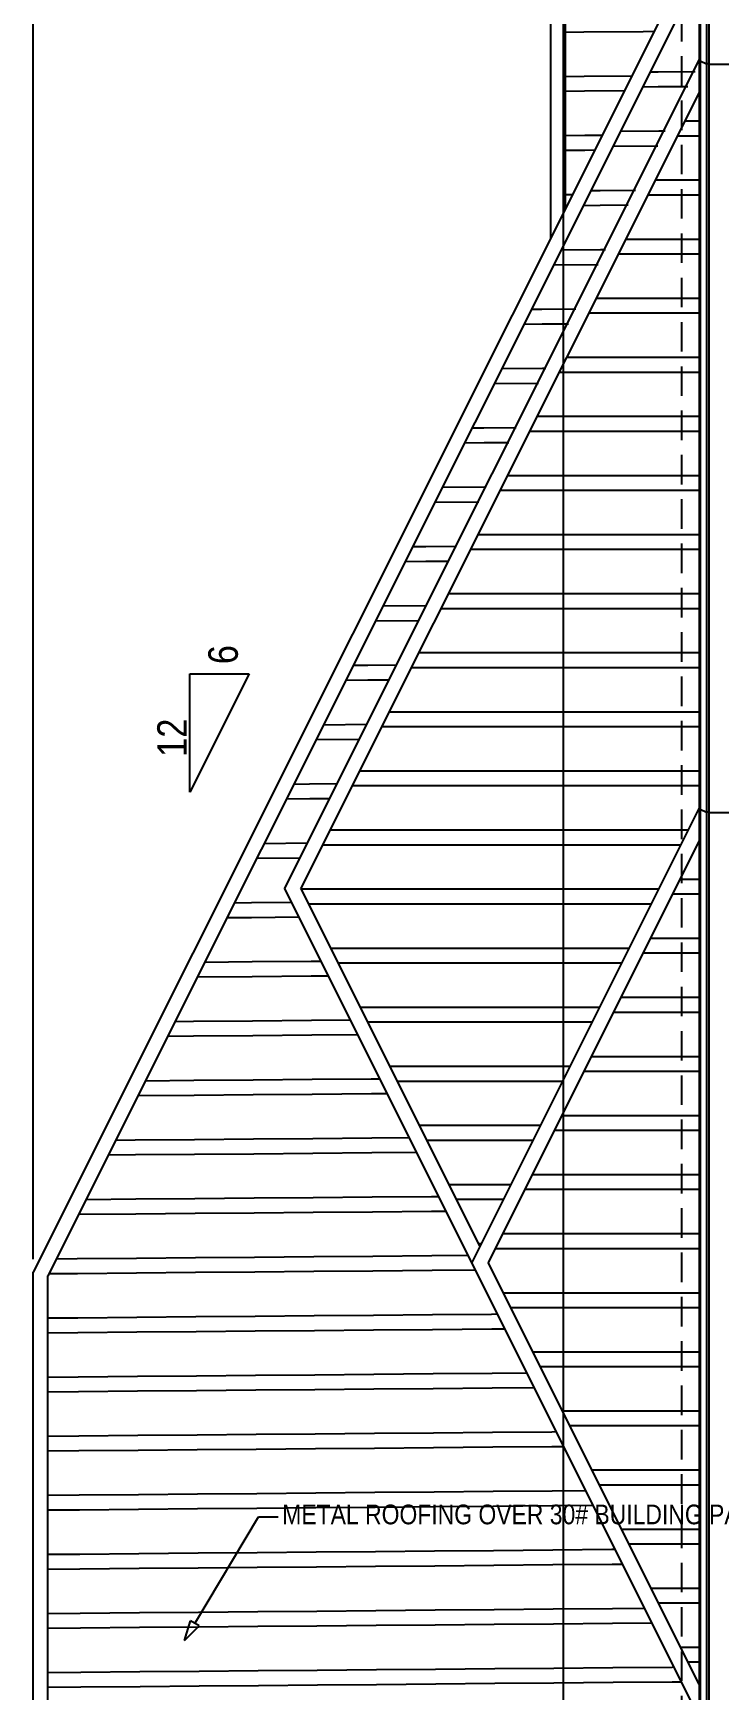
# Model space of a CAD drawing. Extents: x -175 to 1769, y -1164 to 204.
# Drawn here: x 1245 to 1384.4, y -306.8 to 29.8 of the extents above; entities that cross this region are included whole.
import ezdxf
from ezdxf.enums import TextEntityAlignment as Align

# ---------------------------------------------------------------- set-up
doc = ezdxf.new("R2010")
doc.units = 0
doc.header["$LTSCALE"] = 12
doc.linetypes.add('DASHED', pattern=[0.75, 0.5, -0.25])
doc.layers.add('FRELEV', color=3, linetype='CONTINUOUS')
doc.dimstyles.get("Standard").update_dxf_attribs({"dimtxt": 2.5, "dimasz": 2.5, "dimexe": 1.25, "dimexo": 0.625, "dimtad": 1, "dimcen": 2.5, "dimazin": 3, "dimtfac": 1, "dimtmove": 0, "dimatfit": 3})

# ---------------------------------------------------------------- blocks, each defined once
blk = doc.blocks.new('*D0')
at = {"layer": 'FRELEV', "color": 2, "linetype": 'CONTINUOUS'}
for p, q in [((1245.007, -219.161), (1245.007, 144.84)), ((1496.623, 90.84), (1496.623, 144.84)), ((1249.007, 143.176), (1245.007, 142.176)), ((1249.007, 141.176), (1245.007, 142.176)), ((1249.007, 143.176), (1249.007, 141.176)), ((1492.623, 142.176), (1249.007, 142.176)), ((1492.623, 143.176), (1496.623, 142.176)), ((1492.623, 143.176), (1492.623, 141.176)), ((1492.623, 141.176), (1496.623, 142.176))]:
    blk.add_line(p, q, dxfattribs=at)
at = {"layer": 'FRELEV', "color": 2, "linetype": 'CONTINUOUS', "width": 0.87}
blk.add_text('20\'-11 5/8"', height=4, dxfattribs=at).set_placement((1359.002, 145.176))
blk = doc.blocks.new('*D1')
at = {"layer": 'FRELEV', "color": 2, "linetype": 'CONTINUOUS'}
for p, q in [((1352.623, -353.5348), (1352.623, 132.84)), ((1496.623, 90.84), (1496.623, 132.84)), ((1356.623, 131.176), (1352.623, 130.176)), ((1356.623, 129.176), (1352.623, 130.176)), ((1356.623, 131.176), (1356.623, 129.176)), ((1492.623, 130.176), (1356.623, 130.176)), ((1492.623, 131.176), (1496.623, 130.176)), ((1492.623, 131.176), (1492.623, 129.176)), ((1492.623, 129.176), (1496.623, 130.176))]:
    blk.add_line(p, q, dxfattribs=at)
at = {"layer": 'FRELEV', "color": 2, "linetype": 'CONTINUOUS', "width": 0.87}
blk.add_text('12\'-0"', height=4, dxfattribs=at).set_placement((1417.386, 133.176))
blk = doc.blocks.new('HCH10')
at = {"layer": 'FRELEV', "color": 1, "linetype": 'CONTINUOUS'}
for p, q in [((34.36, 87), (38.25, 87)), ((38.25, 87), (38.25, 87)), ((32.86, 84), (38.25, 84)), ((38.25, 84), (38.25, 84)), ((28.36, 75), (38.25, 75)), ((38.25, 75), (38.25, 75)), ((26.86, 72), (38.25, 72)), ((38.25, 72), (38.25, 72)), ((22.36, 63), (26.25, 63)), ((26.25, 63), (38.25, 63)), ((38.25, 63), (38.25, 63)), ((20.86, 60), (26.25, 60)), ((26.25, 60), (38.25, 60)), ((38.25, 60), (38.25, 60)), ((16.36, 51), (26.25, 51)), ((26.25, 51), (38.25, 51)), ((38.25, 51), (38.25, 51)), ((14.86, 48), (26.25, 48)), ((26.25, 48), (38.25, 48)), ((38.25, 48), (38.25, 48)), ((10.36, 39), (14.25, 39)), ((14.25, 39), (26.25, 39)), ((26.25, 39), (38.25, 39)), ((38.25, 39), (38.25, 39)), ((8.86, 36), (14.25, 36)), ((14.25, 36), (26.25, 36)), ((26.25, 36), (38.25, 36)), ((38.25, 36), (38.25, 36)), ((4.36, 27), (14.25, 27)), ((14.25, 27), (26.25, 27)), ((26.25, 27), (38.25, 27)), ((38.25, 27), (38.25, 27)), ((2.86, 24), (14.25, 24)), ((14.25, 24), (26.25, 24)), ((26.25, 24), (38.25, 24)), ((38.25, 24), (38.25, 24)), ((-1.64, 15), (2.25, 15)), ((2.25, 15), (14.25, 15)), ((14.25, 15), (26.25, 15)), ((26.25, 15), (38.25, 15)), ((38.25, 15), (38.25, 15)), ((-3.14, 12), (2.25, 12)), ((2.25, 12), (14.25, 12)), ((14.25, 12), (26.25, 12)), ((26.25, 12), (38.25, 12)), ((38.25, 12), (38.25, 12)), ((-1.5, 3), (2.25, 3)), ((0, 0), (2.25, 0)), ((2.25, 3), (14.25, 3)), ((2.25, 0), (14.25, 0)), ((14.25, 3), (26.25, 3)), ((14.25, 0), (26.25, 0)), ((26.25, 3), (38.25, 3)), ((26.25, 0), (38.25, 0)), ((38.25, 3), (38.25, 3)), ((38.25, 0), (38.25, 0)), ((4.5, -9), (14.25, -9)), ((14.25, -9), (26.25, -9)), ((26.25, -9), (38.25, -9)), ((38.25, -9), (38.25, -9)), ((6, -12), (14.25, -12)), ((14.25, -12), (26.25, -12)), ((26.25, -12), (38.25, -12)), ((38.25, -12), (38.25, -12)), ((10.5, -21), (14.25, -21)), ((14.25, -21), (26.25, -21)), ((26.25, -21), (38.25, -21)), ((38.25, -21), (38.25, -21)), ((12, -24), (14.25, -24)), ((14.25, -24), (26.25, -24)), ((26.25, -24), (38.25, -24)), ((38.25, -24), (38.25, -24)), ((16.5, -33), (26.25, -33)), ((26.25, -33), (38.25, -33)), ((38.25, -33), (38.25, -33)), ((18, -36), (26.25, -36)), ((26.25, -36), (38.25, -36)), ((38.25, -36), (38.25, -36)), ((22.5, -45), (26.25, -45)), ((26.25, -45), (38.25, -45)), ((38.25, -45), (38.25, -45)), ((24, -48), (26.25, -48)), ((26.25, -48), (38.25, -48)), ((38.25, -48), (38.25, -48)), ((28.5, -57), (38.25, -57)), ((38.25, -57), (38.25, -57)), ((30, -60), (38.25, -60)), ((38.25, -60), (38.25, -60)), ((34.5, -69), (38.25, -69)), ((38.25, -69), (38.25, -69)), ((36, -72), (38.25, -72)), ((38.25, -72), (38.25, -72))]:
    blk.add_line(p, q, dxfattribs=at)
blk = doc.blocks.new('HCH11')
at = {"layer": 'FRELEV', "color": 1, "linetype": 'CONTINUOUS'}
for p, q in [((70.35184, 171), (73.24801, 171)), ((73.24801, 171), (73.24801, 171)), ((68.85168, 168), (73.24801, 168)), ((73.24801, 168), (73.24801, 168)), ((64.35168, 159), (73.24801, 159)), ((73.24801, 159), (73.24801, 159)), ((62.85168, 156), (73.24801, 156)), ((73.24801, 156), (73.24801, 156)), ((58.35152, 147), (61.248, 147)), ((61.248, 147), (73.24801, 147)), ((73.24801, 147), (73.24801, 147)), ((56.85152, 144), (61.248, 144)), ((61.248, 144), (73.24801, 144)), ((73.24801, 144), (73.24801, 144)), ((52.35136, 134.9999), (61.248, 135)), ((61.248, 135), (73.24801, 135)), ((73.24801, 135), (73.24801, 135)), ((50.85136, 131.9999), (61.248, 132)), ((61.248, 132), (73.24801, 132)), ((73.24801, 132), (73.24801, 132)), ((46.35136, 123), (49.248, 123)), ((49.248, 123), (61.248, 123)), ((61.248, 123), (73.24801, 123)), ((73.24801, 123), (73.24801, 123)), ((44.8512, 120), (49.248, 120)), ((49.248, 120), (61.248, 120)), ((61.248, 120), (73.24801, 120)), ((73.24801, 120), (73.24801, 120)), ((38.85112, 108.0001), (49.248, 108)), ((40.3512, 111), (49.248, 111)), ((49.248, 111), (61.248, 111)), ((49.248, 108), (61.248, 108)), ((61.248, 111), (73.24801, 111)), ((61.248, 108), (73.24801, 108)), ((73.24801, 111), (73.24801, 111)), ((73.24801, 108), (73.24801, 108)), ((34.35103, 99.00002), (37.248, 99.00002)), ((37.248, 99.00002), (49.248, 99.00002)), ((49.248, 99.00002), (61.248, 99.00004)), ((61.248, 99.00004), (73.24801, 99.00004)), ((73.24801, 99.00004), (73.24801, 99.00004)), ((32.85095, 96.00002), (37.248, 96.00002)), ((37.248, 96.00002), (49.248, 96.00002)), ((49.248, 96.00002), (61.248, 96.00004)), ((61.248, 96.00004), (73.24801, 96.00004)), ((73.24801, 96.00004), (73.24801, 96.00004)), ((28.35087, 87.00002), (37.248, 87.00002)), ((37.248, 87.00002), (49.248, 87.00002)), ((49.248, 87.00002), (61.248, 87.00004)), ((61.248, 87.00004), (73.24801, 87.00004)), ((73.24801, 87.00004), (73.24801, 87.00004)), ((26.85087, 84.00002), (37.248, 84.00002)), ((37.248, 84.00002), (49.248, 84.00002)), ((49.248, 84.00002), (61.248, 84.00004)), ((61.248, 84.00004), (73.24801, 84.00004)), ((73.24801, 84.00004), (73.24801, 84.00004)), ((22.35071, 74.99999), (25.24801, 75.00002)), ((25.24801, 75.00002), (37.248, 75.00002)), ((37.248, 75.00002), (49.248, 75.00002)), ((49.248, 75.00002), (61.248, 75.00004)), ((61.248, 75.00004), (73.24801, 75.00004)), ((73.24801, 75.00004), (73.24801, 75.00004)), ((20.85071, 71.99999), (25.24801, 72.00002)), ((25.24801, 72.00002), (37.248, 72.00002)), ((37.248, 72.00002), (49.248, 72.00002)), ((49.248, 72.00002), (61.248, 72.00004)), ((61.248, 72.00004), (73.24801, 72.00004)), ((73.24801, 72.00004), (73.24801, 72.00004)), ((16.35055, 63), (25.24801, 63.00002)), ((25.24801, 63.00002), (37.248, 63.00002)), ((37.248, 63.00002), (49.248, 63.00002)), ((49.248, 63.00002), (61.248, 63.00003)), ((61.248, 63.00003), (73.24801, 63.00003)), ((73.24801, 63.00003), (73.24801, 63.00003)), ((14.85054, 60), (25.24801, 60.00002)), ((25.24801, 60.00002), (37.248, 60.00002)), ((37.248, 60.00002), (49.248, 60.00002)), ((49.248, 60.00002), (61.248, 60.00003)), ((61.248, 60.00003), (73.24801, 60.00003)), ((73.24801, 60.00003), (73.24801, 60.00003)), ((10.35054, 51), (13.24801, 51)), ((13.24801, 51), (25.24801, 51.00002)), ((25.24801, 51.00002), (37.248, 51.00002)), ((37.248, 51.00002), (49.248, 51.00002)), ((49.248, 51.00002), (61.248, 51.00003)), ((61.248, 51.00003), (73.24801, 51.00003)), ((73.24801, 51.00003), (73.24801, 51.00003)), ((8.850383, 48), (13.24801, 48)), ((13.24801, 48), (25.24801, 48.00002)), ((25.24801, 48.00002), (37.248, 48.00002)), ((37.248, 48.00002), (49.248, 48.00002)), ((49.248, 48.00002), (61.248, 48.00003)), ((61.248, 48.00003), (73.24801, 48.00003)), ((73.24801, 48.00003), (73.24801, 48.00003)), ((4.350382, 39), (13.24801, 39)), ((13.24801, 39), (25.24801, 39.00002)), ((25.24801, 39.00002), (37.248, 39.00002)), ((37.248, 39.00002), (49.248, 39.00002)), ((49.248, 39.00002), (61.248, 39.00003)), ((61.248, 39.00003), (73.24801, 39.00003)), ((73.24801, 39.00003), (73.24801, 39.00003)), ((2.85022, 36), (13.24801, 36)), ((13.24801, 36), (25.24801, 36.00002)), ((25.24801, 36.00002), (37.248, 36.00002)), ((37.248, 36.00002), (49.248, 36.00002)), ((49.248, 36.00002), (61.248, 36.00003)), ((61.248, 36.00003), (73.24801, 36.00003)), ((73.24801, 36.00003), (73.24801, 36.00003)), ((-1.64978, 26.99999), (1.248006, 26.99999)), ((1.248006, 26.99999), (13.24801, 26.99999)), ((13.24801, 26.99999), (25.24801, 26.99999)), ((25.24801, 26.99999), (37.248, 26.99999)), ((37.248, 26.99999), (49.248, 27.00004)), ((49.248, 27.00004), (61.248, 27.00004)), ((61.248, 27.00004), (70.99784, 27.00004)), ((-3.14978, 23.99999), (1.248006, 23.99999)), ((1.248006, 23.99999), (13.24801, 23.99999)), ((13.24801, 23.99999), (25.24801, 23.99999)), ((25.24801, 23.99999), (37.248, 23.99999)), ((37.248, 23.99999), (49.248, 24.00004)), ((49.248, 24.00004), (61.248, 24.00004)), ((61.248, 24.00004), (69.49784, 24.00004)), ((-7.500204, 15), (1.248006, 15)), ((1.248006, 15), (13.24801, 15)), ((13.24801, 15), (25.24801, 15)), ((25.24801, 15), (37.248, 15)), ((37.248, 15), (49.248, 15.00004)), ((49.248, 15.00004), (61.248, 15.00004)), ((61.248, 15.00004), (64.99768, 15.00004)), ((-6.000204, 12), (1.248006, 12)), ((1.248006, 12), (13.24801, 12)), ((13.24801, 12), (25.24801, 12)), ((25.24801, 12), (37.248, 12)), ((37.248, 12), (49.248, 12.00004)), ((49.248, 12.00004), (61.248, 12.00004)), ((61.248, 12.00004), (63.49768, 12.00004)), ((-1.500041, 2.999995), (1.248088, 2.999995)), ((1.248088, 2.999995), (13.24809, 2.999995)), ((13.24809, 2.999995), (25.24809, 2.999995)), ((25.24809, 2.999995), (37.24809, 2.999995)), ((37.24809, 2.999995), (49.24809, 3.000036)), ((37.24809, -0.000005), (49.24809, 0.000036)), ((49.24809, 3.000036), (58.99752, 3.000036)), ((49.24809, 0.000036), (57.4976, 0.000036)), ((-0.000041, -0.000005), (1.248088, -0.000005)), ((1.248088, -0.000005), (13.24809, -0.000005)), ((13.24809, -0.000005), (25.24809, -0.000005)), ((25.24809, -0.000005), (37.24809, -0.000005)), ((4.500041, -9.000005), (13.24809, -9.000005)), ((13.24809, -9.000005), (25.24809, -9.000005)), ((25.24809, -9.000005), (37.24809, -9.000005)), ((37.24809, -9.000005), (49.24809, -8.999965)), ((49.24809, -8.999965), (52.99744, -8.999965)), ((6.000122, -12), (13.24809, -12)), ((13.24809, -12), (25.24809, -12)), ((25.24809, -12), (37.24809, -12)), ((37.24809, -12), (49.24809, -11.99996)), ((49.24809, -11.99996), (51.49744, -11.99996)), ((10.5002, -21.00001), (13.24809, -21.00001)), ((13.24809, -21.00001), (25.24809, -21.00001)), ((25.24809, -21.00001), (37.24809, -21.00001)), ((37.24809, -21.00001), (46.99727, -20.99988)), ((12.00029, -24.00009), (13.24809, -24.00001)), ((13.24809, -24.00001), (25.24809, -24.00001)), ((25.24809, -24.00001), (37.24809, -24.00001)), ((37.24809, -24.00001), (45.49727, -23.99996)), ((16.50037, -33), (25.24809, -33)), ((25.24809, -33), (37.24809, -33)), ((37.24809, -33), (40.99711, -32.99997)), ((18.00037, -35.99992), (25.24809, -36)), ((25.24809, -36), (37.24809, -36)), ((37.24809, -36), (39.49711, -35.99997)), ((22.50053, -45), (25.24809, -45)), ((25.24809, -45), (34.99695, -45)), ((24.00053, -48), (25.24809, -48)), ((25.24809, -48), (33.49687, -48)), ((28.50077, -57), (28.99687, -57))]:
    blk.add_line(p, q, dxfattribs=at)
blk = doc.blocks.new('HCH22')
at = {"layer": 'FRELEV', "color": 1, "linetype": 'CONTINUOUS'}
for p, q in [((113.3, 709.02), (114.88, 709.03)), ((114.88, 709.03), (122.4, 709.1)), ((111.79, 706), (114.91, 706.03)), ((114.91, 706.03), (120.89, 706.08)), ((107.27, 696.96), (114.99, 697.03)), ((114.99, 697.03), (116.34, 697.04)), ((105.77, 693.95), (114.83, 694.03)), ((101.25, 684.91), (103.09, 684.93)), ((103.09, 684.93), (110.29, 684.99)), ((99.74, 681.9), (103.12, 681.93)), ((103.12, 681.93), (108.77, 681.98)), ((95.22, 672.86), (103.2, 672.93)), ((103.2, 672.93), (104.23, 672.94)), ((93.71, 669.84), (102.72, 669.92)), ((89.19, 660.8), (91.3, 660.82)), ((91.3, 660.82), (98.17, 660.88)), ((87.69, 657.79), (91.33, 657.82)), ((91.33, 657.82), (96.66, 657.87)), ((83.17, 648.75), (91.41, 648.82)), ((91.41, 648.82), (92.12, 648.83)), ((81.66, 645.74), (90.6, 645.82)), ((77.14, 636.7), (79.51, 636.72)), ((79.51, 636.72), (86.06, 636.78)), ((75.63, 633.68), (79.54, 633.72)), ((79.54, 633.72), (84.55, 633.76)), ((71.11, 624.64), (79.62, 624.72)), ((79.62, 624.72), (80, 624.72)), ((69.61, 621.63), (78.49, 621.71)), ((63.58, 609.58), (67.75, 609.61)), ((65.09, 612.59), (67.72, 612.61)), ((67.72, 612.61), (73.95, 612.67)), ((67.75, 609.61), (72.43, 609.66)), ((59.06, 600.54), (67.83, 600.61)), ((67.83, 600.61), (67.89, 600.62)), ((57.55, 597.52), (66.37, 597.6)), ((53.03, 588.49), (55.93, 588.51)), ((55.93, 588.51), (61.83, 588.56)), ((51.53, 585.47), (55.96, 585.51)), ((55.96, 585.51), (60.32, 585.55)), ((47.01, 576.43), (55.78, 576.51)), ((45.5, 573.42), (54.26, 573.5)), ((40.98, 564.38), (44.14, 564.41)), ((44.14, 564.41), (49.72, 564.46)), ((39.47, 561.37), (44.17, 561.41)), ((44.17, 561.41), (48.2, 561.44)), ((34.95, 552.33), (43.66, 552.4)), ((33.45, 549.31), (42.15, 549.39)), ((28.93, 540.27), (32.35, 540.3)), ((32.35, 540.3), (40.46, 540.37)), ((27.42, 537.26), (32.38, 537.3)), ((32.38, 537.3), (41.95, 537.39)), ((21.39, 525.21), (32.48, 525.3)), ((22.9, 528.22), (32.46, 528.3)), ((32.46, 528.3), (44.45, 528.41)), ((32.48, 525.3), (44.48, 525.41)), ((44.45, 528.41), (46.43, 528.43)), ((44.48, 525.41), (47.93, 525.44)), ((16.87, 516.17), (20.56, 516.2)), ((20.56, 516.2), (32.56, 516.3)), ((32.56, 516.3), (44.56, 516.41)), ((44.56, 516.41), (52.41, 516.48)), ((15.37, 513.15), (20.59, 513.2)), ((20.59, 513.2), (32.59, 513.3)), ((32.59, 513.3), (44.59, 513.41)), ((44.59, 513.41), (53.9, 513.49)), ((10.85, 504.11), (20.67, 504.2)), ((20.67, 504.2), (32.66, 504.3)), ((32.66, 504.3), (44.66, 504.41)), ((44.66, 504.41), (56.66, 504.51)), ((56.66, 504.51), (58.38, 504.53)), ((9.34, 501.1), (20.69, 501.2)), ((20.69, 501.2), (32.69, 501.3)), ((32.69, 501.3), (44.69, 501.41)), ((44.69, 501.41), (56.69, 501.51)), ((56.69, 501.51), (59.88, 501.54)), ((4.82, 492.06), (8.77, 492.1)), ((8.77, 492.1), (20.77, 492.2)), ((20.77, 492.2), (32.77, 492.3)), ((32.77, 492.3), (44.77, 492.41)), ((44.77, 492.41), (56.77, 492.51)), ((56.77, 492.51), (64.36, 492.58)), ((3.31, 489.05), (8.8, 489.1)), ((8.8, 489.1), (20.8, 489.2)), ((20.8, 489.2), (32.8, 489.3)), ((32.8, 489.3), (44.8, 489.41)), ((44.8, 489.41), (56.79, 489.51)), ((56.79, 489.51), (65.85, 489.59)), ((-1.21, 480.01), (8.88, 480.1)), ((8.88, 480.1), (20.87, 480.2)), ((20.87, 480.2), (32.87, 480.31)), ((32.87, 480.31), (44.87, 480.41)), ((44.87, 480.41), (56.87, 480.51)), ((56.87, 480.51), (68.87, 480.62)), ((68.87, 480.62), (70.33, 480.63)), ((-2.71, 476.99), (8.9, 477.1)), ((8.9, 477.1), (20.9, 477.2)), ((20.9, 477.2), (32.9, 477.31)), ((32.9, 477.31), (44.9, 477.41)), ((44.9, 477.41), (56.9, 477.51)), ((56.9, 477.51), (68.9, 477.62)), ((68.9, 477.62), (71.82, 477.64)), ((-3.02, 467.99), (8.98, 468.1)), ((8.98, 468.1), (20.98, 468.2)), ((20.98, 468.2), (32.98, 468.31)), ((32.98, 468.31), (44.98, 468.41)), ((44.98, 468.41), (56.98, 468.51)), ((56.98, 468.51), (68.98, 468.62)), ((68.98, 468.62), (76.31, 468.68)), ((-8.74, 464.94), (-2.99, 464.99)), ((-7.23, 467.95), (-3.02, 467.99)), ((-2.99, 464.99), (9.01, 465.1)), ((9.01, 465.1), (21.01, 465.2)), ((21.01, 465.2), (33.01, 465.31)), ((33.01, 465.31), (45, 465.41)), ((45, 465.41), (57, 465.52)), ((57, 465.52), (69, 465.62)), ((69, 465.62), (77.8, 465.7)), ((-8.96, 455.94), (-2.91, 455.99)), ((-2.91, 455.99), (9.08, 456.1)), ((9.08, 456.1), (21.08, 456.2)), ((21.08, 456.2), (33.08, 456.31)), ((33.08, 456.31), (45.08, 456.41)), ((45.08, 456.41), (57.08, 456.52)), ((57.08, 456.52), (69.08, 456.62)), ((69.08, 456.62), (81.08, 456.72)), ((81.08, 456.72), (82.28, 456.74)), ((-8.96, 452.94), (-2.89, 452.99)), ((-2.89, 452.99), (9.11, 453.1)), ((9.11, 453.1), (21.11, 453.2)), ((21.11, 453.2), (33.11, 453.31)), ((33.11, 453.31), (45.11, 453.41)), ((45.11, 453.41), (57.11, 453.52)), ((57.11, 453.52), (69.11, 453.62)), ((69.11, 453.62), (81.11, 453.73)), ((81.11, 453.73), (83.77, 453.75)), ((45.19, 444.41), (57.19, 444.52)), ((57.19, 444.52), (69.19, 444.62)), ((69.19, 444.62), (81.19, 444.73)), ((81.19, 444.73), (88.25, 444.79)), ((-8.96, 443.94), (-2.81, 443.99)), ((-2.81, 443.99), (9.19, 444.1)), ((-2.78, 440.99), (9.22, 441.1)), ((9.19, 444.1), (21.19, 444.2)), ((9.22, 441.1), (21.22, 441.2)), ((21.19, 444.2), (33.19, 444.31)), ((21.22, 441.2), (33.21, 441.31)), ((33.19, 444.31), (45.19, 444.41)), ((33.21, 441.31), (45.21, 441.41)), ((45.21, 441.41), (57.21, 441.52)), ((57.21, 441.52), (69.21, 441.62)), ((69.21, 441.62), (81.21, 441.73)), ((81.21, 441.73), (89.75, 441.8)), ((-8.96, 440.94), (-2.78, 440.99)), ((-8.96, 431.94), (-2.71, 431.99)), ((-2.71, 431.99), (9.29, 432.1)), ((9.29, 432.1), (21.29, 432.2)), ((21.29, 432.2), (33.29, 432.31)), ((33.29, 432.31), (45.29, 432.41)), ((45.29, 432.41), (57.29, 432.52)), ((57.29, 432.52), (69.29, 432.62)), ((69.29, 432.62), (81.29, 432.73)), ((81.29, 432.73), (93.29, 432.83)), ((93.29, 432.83), (94.23, 432.84)), ((-8.96, 428.94), (-2.68, 428.99)), ((-2.68, 428.99), (9.32, 429.1)), ((9.32, 429.1), (21.32, 429.2)), ((21.32, 429.2), (33.32, 429.31)), ((33.32, 429.31), (45.32, 429.41)), ((45.32, 429.41), (57.32, 429.52)), ((57.32, 429.52), (69.32, 429.62)), ((69.32, 429.62), (81.32, 429.73)), ((81.32, 429.73), (93.32, 429.83)), ((93.32, 429.83), (95.72, 429.85)), ((93.4, 420.83), (100.2, 420.89)), ((-8.96, 419.94), (-2.6, 419.99)), ((-2.6, 419.99), (9.4, 420.1)), ((9.4, 420.1), (21.4, 420.2)), ((21.4, 420.2), (33.4, 420.31)), ((33.4, 420.31), (45.4, 420.41)), ((45.4, 420.41), (57.4, 420.52)), ((45.42, 417.41), (57.42, 417.52)), ((57.4, 420.52), (69.4, 420.62)), ((57.42, 417.52), (69.42, 417.62)), ((69.4, 420.62), (81.4, 420.73)), ((69.42, 417.62), (81.42, 417.73)), ((81.4, 420.73), (93.4, 420.83)), ((81.42, 417.73), (93.42, 417.83)), ((93.42, 417.83), (101.7, 417.9)), ((-8.96, 416.94), (-2.57, 416.99)), ((-2.57, 416.99), (9.42, 417.1)), ((9.42, 417.1), (21.42, 417.2)), ((21.42, 417.2), (33.42, 417.31)), ((33.42, 417.31), (45.42, 417.41)), ((-8.96, 407.94), (-2.5, 407.99)), ((-2.5, 407.99), (9.5, 408.1)), ((9.5, 408.1), (21.5, 408.2)), ((21.5, 408.2), (33.5, 408.31)), ((33.5, 408.31), (45.5, 408.41)), ((45.5, 408.41), (57.5, 408.52)), ((57.5, 408.52), (69.5, 408.62)), ((69.5, 408.62), (81.5, 408.73)), ((81.5, 408.73), (93.5, 408.83)), ((93.5, 408.83), (105.5, 408.94)), ((105.5, 408.94), (106.18, 408.94)), ((-8.96, 404.94), (-2.47, 404.99)), ((-2.47, 404.99), (9.53, 405.1)), ((9.53, 405.1), (21.53, 405.2)), ((21.53, 405.2), (33.53, 405.31)), ((33.53, 405.31), (45.53, 405.41)), ((45.53, 405.41), (57.53, 405.52)), ((57.53, 405.52), (69.53, 405.62)), ((69.53, 405.62), (81.53, 405.73)), ((81.53, 405.73), (93.53, 405.83)), ((93.53, 405.83), (105.53, 405.94)), ((105.53, 405.94), (107.67, 405.96)), ((-8.96, 395.94), (-2.39, 395.99)), ((-2.39, 395.99), (9.61, 396.1)), ((9.61, 396.1), (21.61, 396.2)), ((21.61, 396.2), (33.61, 396.31)), ((33.61, 396.31), (45.61, 396.41)), ((45.61, 396.41), (57.61, 396.52)), ((57.61, 396.52), (69.61, 396.62)), ((69.61, 396.62), (81.61, 396.73)), ((81.61, 396.73), (93.6, 396.83)), ((93.6, 396.83), (105.6, 396.94)), ((93.63, 393.83), (105.63, 393.94)), ((105.6, 396.94), (112.15, 396.99)), ((105.63, 393.94), (113.65, 394.01)), ((-8.96, 392.94), (-2.37, 392.99)), ((-2.37, 392.99), (9.63, 393.1)), ((9.63, 393.1), (21.63, 393.2)), ((21.63, 393.2), (33.63, 393.31)), ((33.63, 393.31), (45.63, 393.41)), ((45.63, 393.41), (57.63, 393.52)), ((57.63, 393.52), (69.63, 393.62)), ((69.63, 393.62), (81.63, 393.73)), ((81.63, 393.73), (93.63, 393.83)), ((-8.96, 383.94), (-2.29, 383.99)), ((-2.29, 383.99), (9.71, 384.1)), ((9.71, 384.1), (21.71, 384.2)), ((21.71, 384.2), (33.71, 384.31)), ((33.71, 384.31), (45.71, 384.41)), ((45.71, 384.41), (57.71, 384.52)), ((57.71, 384.52), (69.71, 384.62)), ((69.71, 384.62), (81.71, 384.73)), ((81.71, 384.73), (93.71, 384.83)), ((93.71, 384.83), (105.71, 384.94)), ((105.71, 384.94), (117.71, 385.04)), ((117.71, 385.04), (118.13, 385.05)), ((-8.96, 380.94), (-2.26, 380.99)), ((-2.26, 380.99), (9.74, 381.1)), ((9.74, 381.1), (21.74, 381.2)), ((21.74, 381.2), (33.74, 381.31)), ((33.74, 381.31), (45.74, 381.41)), ((45.74, 381.41), (57.74, 381.52)), ((57.74, 381.52), (69.74, 381.62)), ((69.74, 381.62), (81.74, 381.73)), ((81.74, 381.73), (93.74, 381.83)), ((93.74, 381.83), (105.74, 381.94)), ((105.74, 381.94), (117.73, 382.04)), ((117.73, 382.04), (119.62, 382.06))]:
    blk.add_line(p, q, dxfattribs=at)
blk = doc.blocks.new('HCH23')
at = {"layer": 'FRELEV', "color": 1, "linetype": 'CONTINUOUS'}
for p, q in [((24.92, 96.22), (27.18, 96.24)), ((23.41, 93.21), (27.18, 93.24)), ((18.89, 84.17), (27.18, 84.24)), ((17.38, 81.15), (27.18, 81.24)), ((12.86, 72.12), (15.43, 72.14)), ((15.43, 72.14), (27.18, 72.24)), ((11.36, 69.1), (15.45, 69.14)), ((15.45, 69.14), (27.18, 69.24)), ((6.84, 60.06), (15.53, 60.14)), ((15.53, 60.14), (27.18, 60.24)), ((15.56, 57.14), (27.18, 57.24)), ((5.33, 57.05), (15.56, 57.14)), ((0.81, 48.01), (3.64, 48.03)), ((3.64, 48.03), (15.63, 48.14)), ((15.63, 48.14), (25.56, 48.22)), ((0, 45), (3.66, 45.03)), ((3.66, 45.03), (15.66, 45.14)), ((15.66, 45.14), (24.06, 45.21)), ((0, 36), (3.74, 36.03)), ((3.74, 36.03), (15.74, 36.14)), ((15.74, 36.14), (19.54, 36.17)), ((0, 33), (3.77, 33.03)), ((3.77, 33.03), (15.77, 33.14)), ((15.77, 33.14), (18.03, 33.16)), ((0, 24), (3.84, 24.03)), ((3.84, 24.03), (13.51, 24.12)), ((0, 21), (3.87, 21.03)), ((3.87, 21.03), (12, 21.11)), ((0, 12), (3.95, 12.03)), ((3.95, 12.03), (7.48, 12.07)), ((0, 9), (3.98, 9.03)), ((3.98, 9.03), (5.98, 9.05)), ((0, 0), (1.46, 0.01))]:
    blk.add_line(p, q, dxfattribs=at)

msp = doc.modelspace()

# ---------------------------------------------------------------- linework, layer by layer
at = {"layer": 'FRELEV', "color": 2, "linetype": 'CONTINUOUS'}
for p, q in [((1380.186, 104.5267), (1380.187, -356.1988)), ((1380.41, 104.4149), (1380.41, -356.1988)), ((1381.64, 103.5545), (1381.64, -356.1988)), ((1382.114, 103.7127), (1382.114, -356.1988)), ((1380.186, 48.52651), (1245.007, -221.825)), ((1350.01, 44.1759), (1350.01, -11.82442)), ((1380.186, 24.52651), (1296.009, -143.8239)), ((1380.186, 24.52651), (1380.41, 24.41469)), ((1381.64, 23.55434), (1380.41, 24.138)), ((1382.114, 23.71254), (1381.64, 23.55434)), ((1386.623, 23.48647), (1382.114, 23.48647)), ((1380.186, -127.4735), (1334.01, -219.8239)), ((1380.186, -127.4735), (1380.41, -127.5853)), ((1381.64, -128.4457), (1380.41, -127.862)), ((1382.114, -128.2875), (1381.64, -128.4457)), ((1386.623, -128.5135), (1382.114, -128.5135)), ((1380.187, -312.1743), (1296.009, -143.8238)), ((1245.007, -669.8239), (1245.007, -221.8246))]:
    msp.add_line(p, q, dxfattribs=at)
at = {"layer": 'FRELEV', "color": 1, "linetype": 'DASHED'}
msp.add_line((1376.623, 88.17593), (1376.623, -955.8237), dxfattribs=at)
at = {"layer": 'FRELEV', "color": 1, "linetype": 'CONTINUOUS'}
for p, q in [((1380.186, 41.81866), (1248.007, -222.5338)), ((1353.01, 43.46773), (1353.01, -5.82442)), ((1380.186, 17.81866), (1299.363, -143.8238)), ((1380.186, -134.1813), (1337.364, -219.824)), ((1335.687, -216.4696), (1299.363, -143.8239)), ((1380.187, -305.4665), (1337.364, -219.824)), ((1248.007, -669.114), (1248.007, -222.5334)), ((1277.807, -293.1463), (1290.76, -271.5071)), ((1290.76, -271.5071), (1294.76, -271.5071)), ((1275.753, -296.5785), (1276.949, -292.6328)), ((1278.666, -293.6599), (1276.949, -292.6328)), ((1275.753, -296.5785), (1278.666, -293.6599))]:
    msp.add_line(p, q, dxfattribs=at)
at = {"layer": 'FRELEV', "color": 3, "linetype": 'CONTINUOUS'}
for p, q in [((1276.816, -124.3089), (1276.816, -100.3089)), ((1276.816, -100.3089), (1288.816, -100.3089)), ((1288.816, -100.3089), (1276.816, -124.3089))]:
    msp.add_line(p, q, dxfattribs=at)

# ---------------------------------------------------------------- block references
at = {"layer": 'FRELEV', "color": 1, "linetype": 'CONTINUOUS'}
for name, p in [('HCH23', (1353.01, -2.92216)), ('HCH22', (1256.967, -687.0325)), ('HCH11', (1306.938, -158.9735)), ('HCH10', (1341.936, -228.9665))]:
    msp.add_blockref(name, p, dxfattribs=at)

# ---------------------------------------------------------------- texts
at = {"layer": 'FRELEV', "color": 2, "linetype": 'CONTINUOUS', "width": 0.87}
for s, height, p in [('6', 5.99849, (1286.545, -94.44098)), ('12', 5.998486, (1276.191, -109.3685))]:
    msp.add_text(s, height=height, rotation=90, dxfattribs=at).set_placement(p, align=Align.RIGHT)
at = {"layer": 'FRELEV', "color": 1, "linetype": 'CONTINUOUS', "width": 0.87}
msp.add_text('METAL ROOFING OVER 30# BUILDING PAPER', height=4, dxfattribs=at).set_placement((1295.56, -273.0071))

# ---------------------------------------------------------------- dimensions: what is measured, and where the dimension line sits
at = {"layer": 'FRELEV', "color": 2, "linetype": 'CONTINUOUS'}
for base, p2, picture, middle in [((1496.623, 142.176), (1245.007, -221.825), '*D0', (1359.002, 149.176)), ((1496.623, 130.176), (1352.623, -356.1988), '*D1', (1417.386, 137.176))]:
    dim = msp.add_linear_dim(base=base, p1=(1496.623, 88.176), p2=p2, angle=180, dimstyle='Standard', dxfattribs=at)
    dim.commit()
    dim.dimension.update_dxf_attribs({"geometry": picture, "text_midpoint": middle})

doc.saveas('drawing.dxf')
